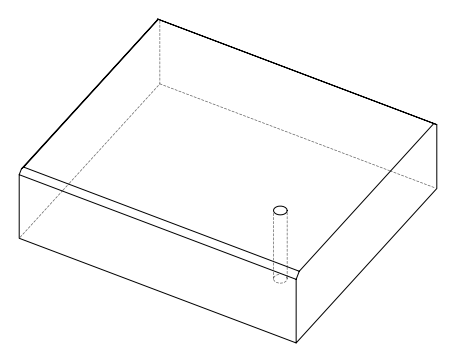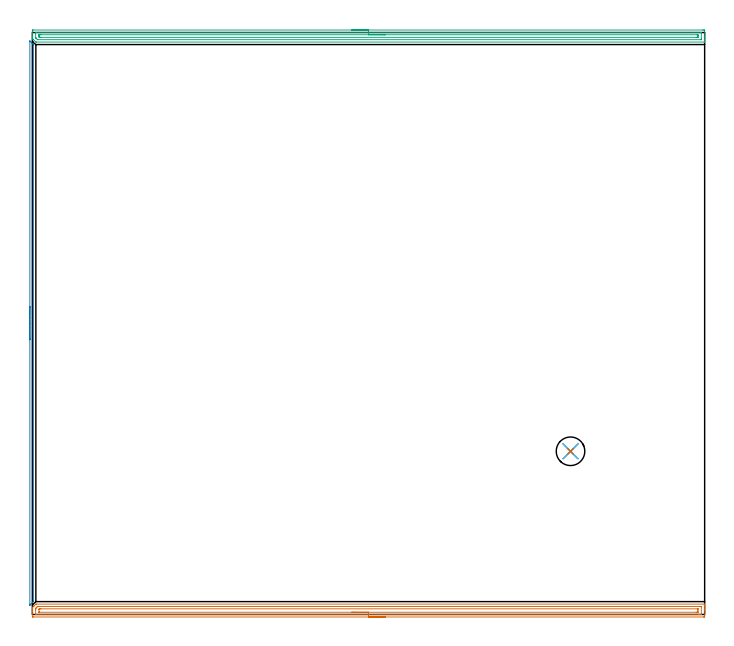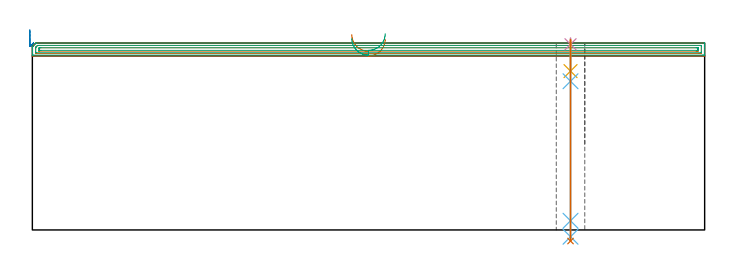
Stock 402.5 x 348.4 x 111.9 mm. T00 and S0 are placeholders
(PLAN: 7 operations, 4 tool changes, 23.7 min)
(1 AREA_MILL | FG_CHAMFER_SURFACE | UGT0205_001 | 9.86 min | 11934 mm3)
(2 AREA_MILL_1 | FG_CHAMFER_SURFACE_1 | UGT0205_001 | 2.84 min | 741 mm3)
(3 AREA_MILL_2 | FG_CHAMFER_SURFACE_2 | UGT0205_001 | 9.84 min | 10428 mm3)
(4 SPOT_DRILL | STEP1HOLE | NXT0321_9005460120000 | 0.03 min | 4 mm3)
(5 DRILL_BLIND_HOLE_INTO_CENTER | STEP1HOLE | NXT0301_083 | 0.08 min | 1512 mm3)
(6 GUN_DRILL_THROUGH_HOLE | STEP1HOLE | UGT0307_008 | 0.57 min | 9127 mm3)
(7 DRILL_TO_ENLARGE_THROUGH_HOLE | STEP1HOLE | UGT0301_242 | 0.48 min | 15015 mm3)
(TOOL UGT0205_001 | Chamfer Mill 20 x 3 x 45 deg. | D20 FL50 Z2)
(TOOL NXT0321_9005460120000 | NC Spot Drill, 142deg, 12mm, Carbide, Uncoated | D12 PA142 FL30 Z2)
(TOOL NXT0301_083 | Carbide Drill 11.2mm [860.1-1120-056A1-MM 2214] | D11.2 PA140 FL72 Z2)
(TOOL UGT0307_008 | Gun Drill 11 mm | D11 PA130 FL24 Z1)
(TOOL UGT0301_242 | Twist Drill 17.1 mm | D17.1 PA118 FL130 Z2)
(OP 1 AREA_MILL)
G17 G21 G94 G90
T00 M6
G54
G17 G0 G90 X211.25 Y-1.5 S1061 M3
G43 Z121.9 H0
Z114.2
G94 G1 X211.212 Z113.328 F250.
X211.098 Z112.463
X210.909 Z111.612
X210.647 Z110.78
X210.313 Z109.974
X209.91 Z109.2
X209.441 Z108.464
X208.91 Z107.772
X208.321 Z107.129
X207.678 Z106.54
X206.986 Z106.008
X206.25 Z105.54
X205.476 Z105.137
X204.67 Z104.803
X203.838 Z104.541
X202.986 Z104.352
X202.122 Z104.238
X201.25 Z104.2
X0.622
X0.265 Y-1.498 Z104.201
X0.01 Y-1.493 Z104.204
X0. Y-1.148 Z104.549
Y0.601 Z106.296
Y2.006 Z107.703
Y2.35 Z108.046
Y3.037 Z108.737
Y3.224 Z108.924
Y4.099 Z109.798
X0.001 Y4.1 Z109.8
X0.176 Y4.277 Z109.974
X0.289 Y4.39 Z110.087
X0.827 Y4.928 Z110.627
X0.872 Y4.973 Z110.67
X0.92 Y5.021 Z110.719
X1.935 Y6.035 Z111.735
X2.093 Y6.196 Z111.89
X2.41 Y6.2 Z111.9
X402.324
X402.49 Y6.197 Z111.889
X402.498 Y6.063 Z111.755
X402.5 Y5.923 Z111.622
Y5.66 Z111.36
Y4.973 Z110.668
Y3.755 Z109.452
Y3.224 Z108.919
Y2.615 Z108.311
Y-0.882 Z104.815
X402.497 Y-1.148 Z104.55
X402.49 Y-1.493 Z104.204
X402.235 Y-1.498 Z104.201
X401.878 Y-1.5 Z104.2
X201.25
Y-0.086 Z105.614
X2.218 Y-0.085 Z105.615
X2.056 Y-0.082 Z105.618
X2.018 Y-0.079 Z105.621
X2.009 Y-0.076 Z105.624
X2.006 Y-0.065 Z105.635
X2.003 Y-0.033 Z105.667
X2. Y0.127 Z105.827
Y2.75 Z108.45
X2.004 Y3.224 Z108.924
X2.008 Y3.618 Z109.318
X2.024 Y3.663 Z109.363
X2.053 Y3.695 Z109.395
X2.129 Y3.776 Z109.476
X2.41 Y4.06 Z109.76
X2.429 Y4.08 Z109.78
X2.873 Y4.52 Z110.22
X3.019 Y4.662 Z110.362
X3.135 Y4.773 Z110.473
X3.303 Y4.779 Z110.479
X3.498 Y4.783 Z110.483
X4.197 Y4.785 Z110.485
X4.389 Y4.786 Z110.486
X400.282 Y4.785 Z110.485
X400.444 Y4.782 Z110.482
X400.482 Y4.779 Z110.479
X400.49 Y4.776 Z110.476
X400.494 Y4.765 Z110.465
X400.497 Y4.733 Z110.433
X400.5 Y4.573 Z110.273
Y0.201 Z105.901
X400.498 Y0.067 Z105.767
X400.493 Y-0.04 Z105.66
X400.49 Y-0.071 Z105.629
X400.48 Y-0.079 Z105.621
X400.441 Y-0.08 Z105.62
X400.09 Y-0.085 Z105.615
X399.899 Y-0.086 Z105.614
X399.197
X201.25
Y1.328 Z107.028
X4.347 Y1.329 Z107.029
X4.197 Y1.33 Z107.03
X4.047 Y1.334 Z107.034
X4.013 Y1.335 Z107.035
X4.008 Y1.361 Z107.061
X4.003 Y1.411 Z107.111
X4.001 Y1.476 Z107.176
Y2.884 Z108.584
X4.003 Y3.054 Z108.754
X4.006 Y3.139 Z108.839
X4.01 Y3.18 Z108.88
X4.034 Y3.224 Z108.924
X4.115 Y3.304 Z109.004
X4.197 Y3.365 Z109.065
X4.941 Y3.371 Z109.071
X5.091
X398.153
X398.303 Y3.37 Z109.07
X398.453 Y3.366 Z109.066
X398.487 Y3.365 Z109.065
X398.491 Y3.339 Z109.039
X398.496 Y3.289 Z108.989
X398.499 Y3.224 Z108.924
X398.5 Y2.157 Z107.857
X398.496 Y1.476 Z107.176
X398.493 Y1.38 Z107.08
X398.49 Y1.338 Z107.038
X398.447 Y1.335 Z107.035
X398.303 Y1.332 Z107.032
X397.559 Y1.329 Z107.029
X397.409 Y1.328 Z107.028
X201.25
X200.378 Z107.066
X199.513 Z107.18
X198.662 Z107.369
X197.83 Z107.631
X197.024 Z107.965
X196.25 Z108.368
X195.514 Z108.837
X194.822 Z109.368
X194.179 Z109.957
X193.59 Z110.601
X193.058 Z111.293
X192.59 Z112.028
X192.187 Z112.802
X191.853 Z113.608
X191.591 Z114.44
X191.402 Z115.292
X191.288 Z116.157
X191.25 Z117.028
G0 Z121.9
M5
M2
(OP 2 AREA_MILL_1)
G17 G21 G94 G90
T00 M6
G54
G17 G0 G90 X-1.5 Y164.45 S1061 M3
G43 Z121.9 H0
Z119.8
G94 G1 Y164.488 Z118.928 F250.
Y164.602 Z118.063
Y164.791 Z117.212
Y165.053 Z116.38
Y165.387 Z115.574
Y165.79 Z114.8
Y166.258 Z114.064
Y166.789 Z113.372
Y167.379 Z112.729
Y168.022 Z112.14
Y168.714 Z111.608
Y169.45 Z111.14
Y170.224 Z110.737
Y171.03 Z110.403
Y171.862 Z110.141
Y172.713 Z109.952
Y173.578 Z109.838
Y174.45 Z109.8
Y343.201
X-1.496 Y343.288 Z109.802
Y343.289
X-1.487 Y343.288 Z109.81
X-0.007 Y341.807 Z111.293
X0.594 Y341.207 Z111.89
X0.603 Y341.192 Z111.893
X0.6 Y340.908 Z111.9
Y7.991
X0.595 Y7.703 Z111.89
X0.594 Y7.693
X0.006 Y7.106 Z111.306
X-0.894 Y6.206 Z110.406
X-1.191 Y5.909 Z110.108
X-1.342 Y5.756 Z109.954
X-1.49 Y5.611 Z109.808
X-1.496 Z109.802
X-1.499 Z109.799
X-1.5 Y5.698 Z109.8
Y174.45
Y175.321 Z109.838
Y176.186 Z109.952
Y177.038 Z110.141
Y177.87 Z110.403
Y178.676 Z110.737
Y179.45 Z111.14
Y180.186 Z111.608
Y180.878 Z112.14
Y181.521 Z112.729
Y182.11 Z113.372
Y182.641 Z114.064
Y183.11 Z114.8
Y183.513 Z115.574
Y183.847 Z116.38
Y184.109 Z117.212
Y184.298 Z118.063
Y184.412 Z118.928
Y184.45 Z119.8
G0 Z121.9
M5
M2
(OP 3 AREA_MILL_2)
G17 G21 G94 G90
T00 M6
G54
G17 G0 G90 X191.25 Y349.9 S1061 M3
G43 Z121.9 H0
Z114.7
G94 G1 X191.288 Z113.828 F250.
X191.402 Z112.964
X191.591 Z112.112
X191.853 Z111.28
X192.187 Z110.474
X192.59 Z109.7
X193.059 Z108.964
X193.59 Z108.272
X194.179 Z107.629
X194.822 Z107.04
X195.514 Z106.508
X196.25 Z106.04
X197.024 Z105.637
X197.83 Z105.303
X198.662 Z105.041
X199.514 Z104.852
X200.378 Z104.738
X201.25 Z104.7
X401.371
X401.878 Y349.898 Z104.702
X402.379 Y349.894 Z104.704
X402.491 Y349.891 Z104.706
X402.5 Y349.398 Z105.199
Y345.857 Z108.737
Y344.435 Z110.161
Y344.087 Z110.508
Y343.392 Z111.208
Y343.095 Z111.505
Y342.723 Z111.867
X402.492 Y342.703 Z111.888
X402.325 Y342.7 Z111.9
X2.41
X2.097 Y342.706 Z111.891
X1.986 Y342.814 Z111.784
X1.785 Y343.014 Z111.585
X0.325 Y344.474 Z110.123
X0.269 Y344.53 Z110.067
X0.113 Y344.687 Z109.913
X0.027 Y344.776 Z109.824
X0.002 Y344.81 Z109.788
X0. Y345.052 Z109.547
Y345.857 Z108.737
Y347.09 Z107.506
Y347.628 Z106.966
Y349.129 Z105.467
X0.003 Y349.398 Z105.198
X0.009 Y349.891 Z104.705
X0.122 Y349.894 Z104.703
X0.622 Y349.9 Z104.7
X201.25
Y348.486 Z106.114
X400.118 Y348.485 Z106.115
X400.49 Y348.471 Z106.129
X400.495 Y348.358 Z106.242
X400.499 Y348.107 Z106.493
Y344.567 Z110.033
X400.491 Y344.161 Z110.439
X400.487 Y344.12 Z110.48
X400.468 Y344.118 Z110.482
X400.415 Y344.115 Z110.485
X400.307 Y344.114 Z110.486
X400.09
X3.276
X3.169 Y344.118 Z110.482
X3.147 Y344.121 Z110.479
X3.022 Y344.236 Z110.364
X2.826 Y344.426 Z110.174
X2.277 Y344.972 Z109.628
X2.148 Y345.103 Z109.497
X2.066 Y345.19 Z109.41
X2.01 Y345.254 Z109.346
X2.006 Y345.277 Z109.323
X2.001 Y345.378 Z109.222
Y348.033 Z106.567
X2.009 Y348.439 Z106.161
X2.013 Y348.48 Z106.12
X2.032 Y348.482 Z106.118
X2.085 Y348.485 Z106.115
X2.193 Y348.486 Z106.114
X2.41
X201.25
Y347.072 Z107.528
X397.971 Y347.071 Z107.529
X398.303 Y347.068 Z107.532
X398.413 Y347.065 Z107.535
X398.49 Y347.061 Z107.539
X398.494 Y346.938 Z107.662
X398.498 Y346.743 Z107.857
X398.5 Y346.548 Z108.052
Y345.857 Z108.743
X398.499 Y345.663 Z108.937
X398.495 Y345.597 Z109.003
X398.49 Y345.547 Z109.053
X398.483 Y345.535 Z109.065
X398.468 Y345.534 Z109.066
X398.303 Y345.531 Z109.069
X397.741 Y345.529 Z109.071
X397.409 Y345.528 Z109.072
X5.091 Y345.529 Z109.071
X4.528 Y345.53 Z109.07
X4.197 Y345.534 Z109.066
X4.18 Y345.535 Z109.065
X4.159 Y345.551 Z109.049
X4.113 Y345.594 Z109.006
X4.028 Y345.683 Z108.917
X4.01 Y345.857 Z108.743
X4.004 Y346.049 Z108.551
X4.001 Y346.743 Z107.857
Y346.937 Z107.663
X4.005 Y347.003 Z107.597
X4.01 Y347.053 Z107.547
X4.017 Y347.065 Z107.535
X4.032 Y347.066 Z107.534
X4.197 Y347.069 Z107.531
X4.759 Y347.071 Z107.529
X5.091 Y347.072 Z107.528
X201.25
X202.122 Z107.567
X202.987 Z107.68
X203.838 Z107.869
X204.67 Z108.132
X205.476 Z108.465
X206.25 Z108.868
X206.986 Z109.337
X207.678 Z109.868
X208.321 Z110.457
X208.91 Z111.101
X209.442 Z111.793
X209.91 Z112.528
X210.313 Z113.302
X210.647 Z114.108
X210.909 Z114.94
X211.098 Z115.792
X211.212 Z116.657
X211.25 Z117.528
G0 Z121.9
M5
M2
(OP 4 SPOT_DRILL)
G17 G21 G94 G90
T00 M6
G54
G17 G0 G90 X322.2 Y97.7 S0 M3
G43 Z121.9 H0
G94 G81 G98 Z111.164 F250. R114.9
G80
M5
M2
(OP 5 DRILL_BLIND_HOLE_INTO_CENTER)
G17 G21 G94 G90
T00 M6
G54
G17 G0 G90 X322.2 Y97.7 S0 M3
G43 Z121.9 H1
G94 G81 G98 Z95.1 F250. R113.9
G80
M5
M2
(OP 6 GUN_DRILL_THROUGH_HOLE)
G17 G21 G94 G90
T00 M6
G54
G17 G0 G90 X322.2 Y97.7 M8
G43 Z121.9 H0
Z108.003
S716 M3
G94 G1 Z89.037 F125. M26
G4 X.084
Z5.5 F250.
G4 X.084
Z-4.065 F125.
G4 X.084
M5
M9
G0 Z108.003
Z121.9
M2
(OP 7 DRILL_TO_ENLARGE_THROUGH_HOLE)
G17 G21 G94 G90
T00 M6
G54
G17 G0 G90 X322.2 Y97.7 S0 M3
G43 Z121.9 H0
G94 G73 G98 Z-6.637 F250. Q16.934 R113.9
G80
M5
M2
